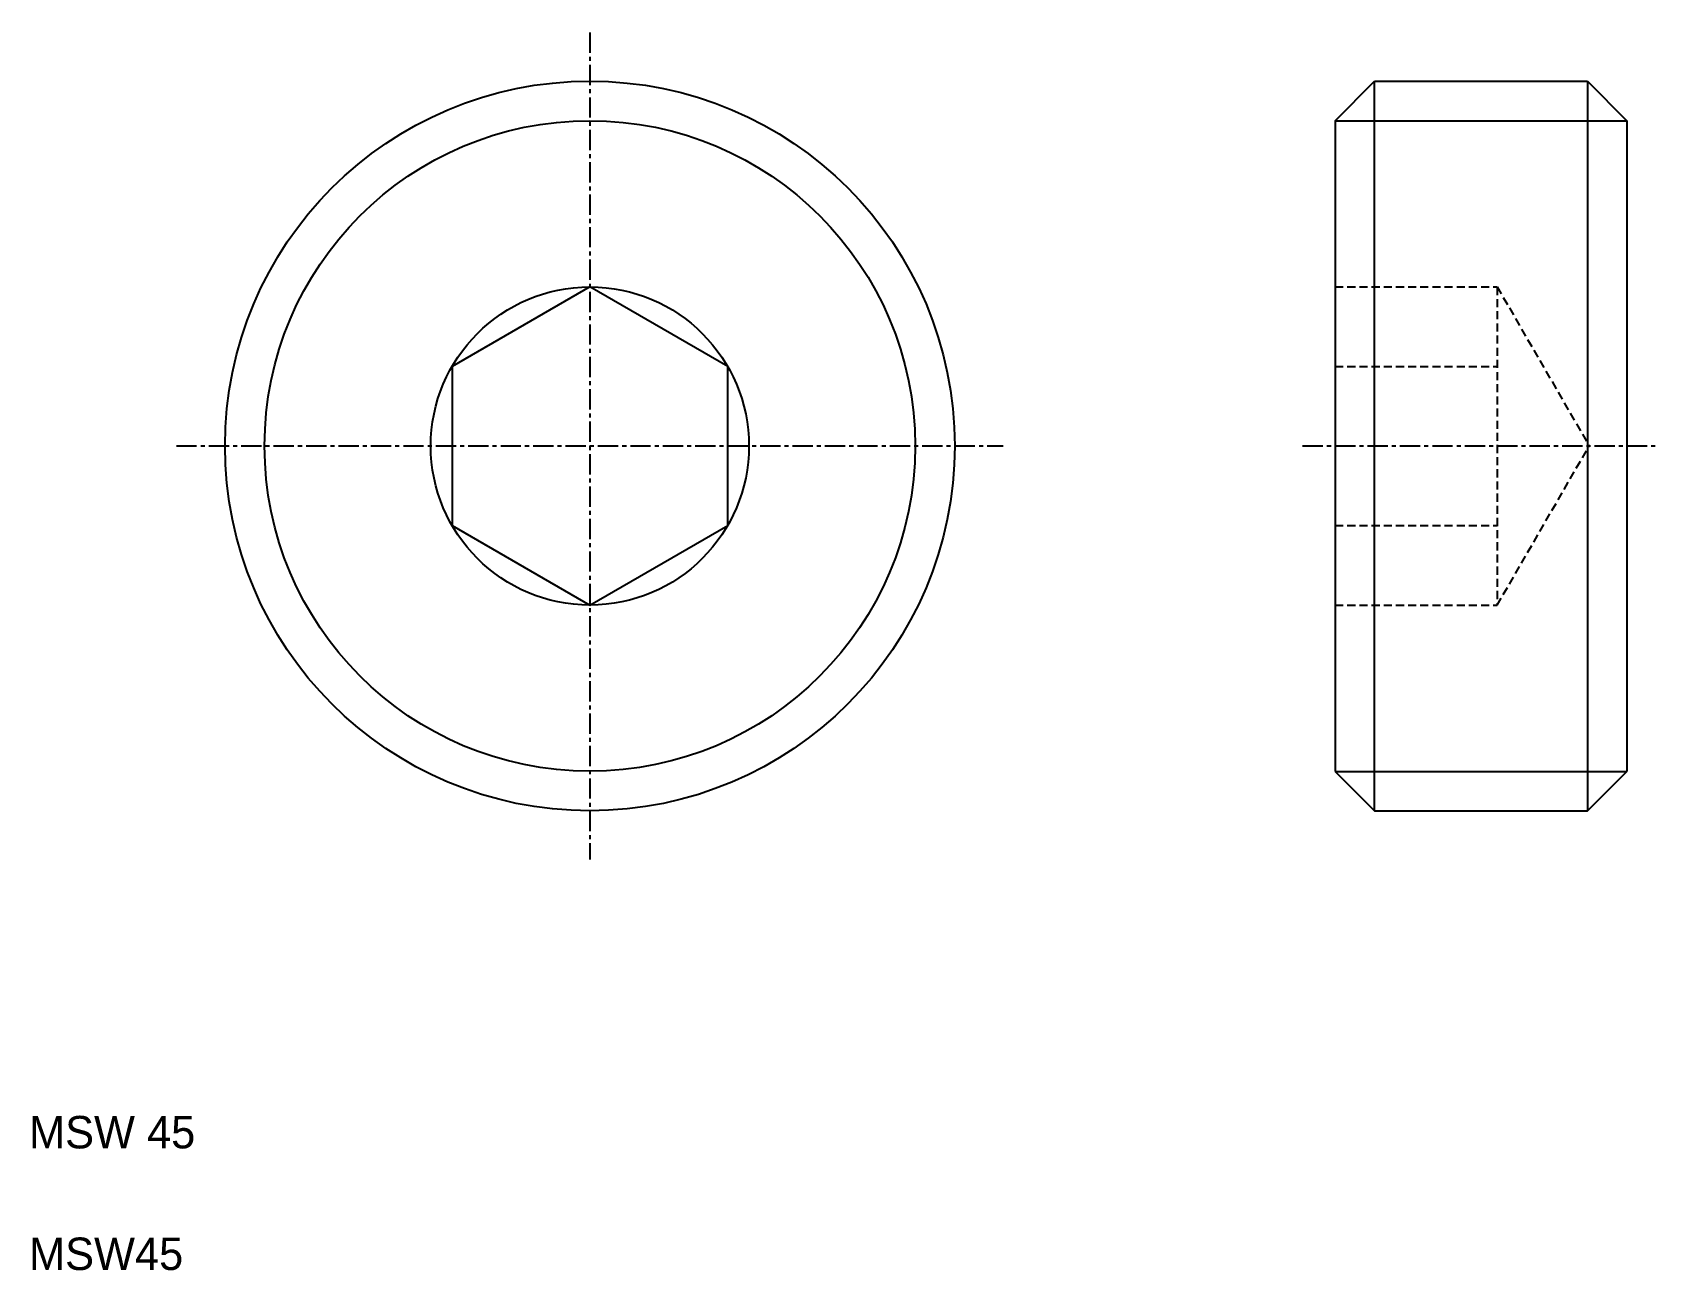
# Model space of a CAD drawing. Extents: x 5 to 106, y 5 to 81.
import ezdxf

# ---------------------------------------------------------------- set-up
doc = ezdxf.new("R2010")
doc.units = 0
doc.linetypes.add('CENTER', pattern=[2, 1.25, -0.25, 0.25, -0.25])
doc.linetypes.add('DASHED', pattern=[0.75, 0.5, -0.25])
doc.layers.get('0').update_dxf_attribs({"linetype": 'CONTINUOUS'})
doc.layers.add('CENTER', color=1, linetype='CENTER')

msp = doc.modelspace()

# ---------------------------------------------------------------- linework, layer by layer
at = {"color": 7, "linetype": 'CONTINUOUS'}
for p, q in [((85.55, 75.88), (87.99, 78.32)), ((87.99, 33.32), (87.99, 78.32)), ((87.99, 78.32), (101.12, 78.32)), ((101.12, 78.32), (101.12, 33.32)), ((101.12, 78.32), (103.55, 75.88)), ((85.55, 75.88), (85.55, 35.75)), ((103.55, 75.88), (103.55, 35.75)), ((39.59, 65.63), (31.09, 60.72)), ((48.09, 60.72), (39.59, 65.63)), ((31.09, 60.72), (31.09, 50.91)), ((48.09, 50.91), (48.09, 60.72)), ((48.09, 55.82), (48.09, 55.82)), ((48.09, 53.36), (48.09, 53.36)), ((31.09, 50.91), (39.59, 46)), ((39.59, 46), (48.09, 50.91)), ((85.55, 35.75), (87.99, 33.32)), ((101.12, 33.32), (103.55, 35.75)), ((87.99, 33.32), (101.12, 33.32))]:
    msp.add_line(p, q, dxfattribs=at)
at = {"color": 3, "linetype": 'CONTINUOUS'}
for p, q in [((85.55, 75.88), (103.55, 75.88)), ((85.55, 35.75), (103.55, 35.75))]:
    msp.add_line(p, q, dxfattribs=at)
at = {"color": 3, "linetype": 'DASHED'}
for p, q in [((85.55, 65.63), (95.55, 65.63)), ((95.55, 65.63), (95.55, 46)), ((95.55, 65.63), (101.22, 55.82)), ((85.55, 60.72), (95.55, 60.72)), ((95.55, 46), (101.22, 55.82)), ((85.55, 50.91), (95.55, 50.91)), ((85.55, 46), (95.55, 46))]:
    msp.add_line(p, q, dxfattribs=at)
at = {"color": 7, "linetype": 'CONTINUOUS'}
for radius in [22.5, 9.81]:
    msp.add_circle((39.59, 55.82), radius, dxfattribs=at)
at = {"color": 3, "linetype": 'CONTINUOUS'}
msp.add_circle((39.59, 55.82), 20.06, dxfattribs=at)
at = {"layer": 'CENTER', "color": 1, "linetype": 'CENTER'}
for p, q in [((39.59, 81.32), (39.59, 30.32)), ((14.09, 55.82), (65.09, 55.82)), ((83.55, 55.82), (105.55, 55.82))]:
    msp.add_line(p, q, dxfattribs=at)

# ---------------------------------------------------------------- texts
at = {"color": 7, "linetype": 'CONTINUOUS'}
for s, p in [('MSW 45', (5, 12.5)), ('MSW45', (5, 5))]:
    msp.add_text(s, height=2, dxfattribs=at).set_placement(p)

doc.saveas('drawing.dxf')
